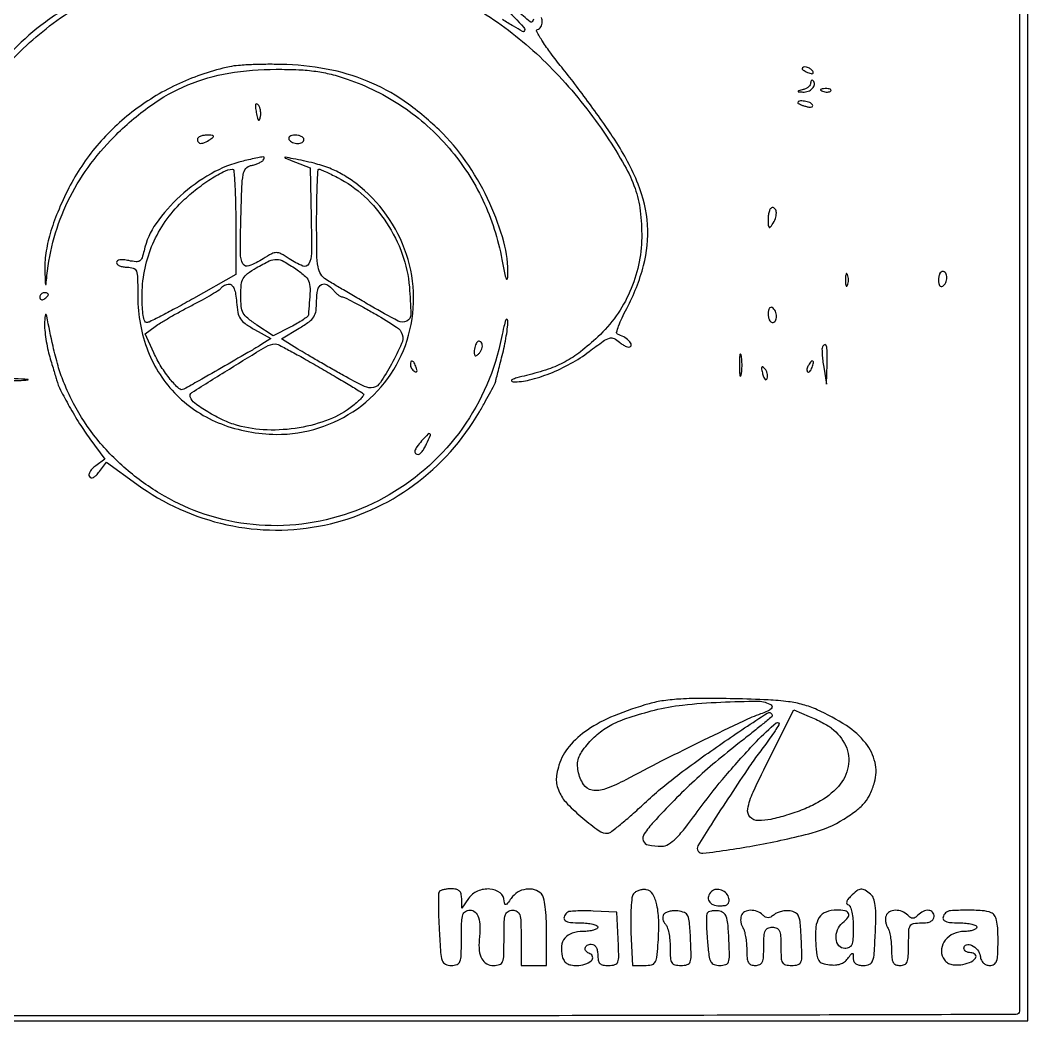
# Model space of a CAD drawing. Extents: x 12 to 724, y 10 to 508.
# Drawn here: x 487.4 to 724, y 24 to 259 of the extents above; entities that cross this region are included whole.
import ezdxf

# ---------------------------------------------------------------- set-up
doc = ezdxf.new("R2010")
doc.units = 0
doc.header["$MEASUREMENT"] = 0
doc.layers.get('0').update_dxf_attribs({"linetype": 'CONTINUOUS'})

msp = doc.modelspace()

# ---------------------------------------------------------------- linework, layer by layer
msp.add_lwpolyline([(12, 266), (12, 24), (368, 24), (724, 24), (724, 266), (724, 508), (368, 508), (12, 508)], close=True)
for points in [[(722.006371, 267, -0.000004), (722.010733, 175.078158, -0.000006), (722.012826, 97.485527), (722.013795, 27.273432, -0.00196), (722.009792, 26.248603, -0.411033), (721.261999, 25.504375, -0.000056), (651.029695, 25.298284, -0.000749), (552.145437, 25.167256, -0.000134), (367.75, 25.248603), (13.5, 25.5), (13.247953, 265.676282, -0.000125), (13.12762, 416.322756, -0.001695), (13.284123, 471.377721, -0.000669), (13.536823, 504.756556, -0.338611), (14.747953, 506.310992, -0.063831), (16.207104, 506.499424, -0.000006), (119.604644, 506.595186, -0.000202), (233.866096, 506.6534, -0.000122), (369.246579, 506.63471), (721.993157, 506.5)], [(536.5, 248.044485, 0.053803), (524.790133, 244.144211, 0.054491), (514.235926, 237.847838, 0.055225), (505.413168, 229.510643, 0.058301), (498.812792, 219.585972, 0.018603), (496.196943, 213.930214, 0.028893), (494.413781, 208.860874, 0.033353), (493.413477, 204.253372, 0.045093), (493.170861, 200, 0.000965), (493.266585, 197.2721, 0.107607), (493.356391, 196.922431, 0.74721), (493.456912, 196.940558, 0.002076), (493.673537, 199, -0.043546), (495.376057, 207.964345, -0.043815), (498.603364, 216.479055, -0.043234), (503.31291, 224.402383, -0.040182), (509.420222, 231.608952, -0.040995), (517.966486, 238.888263, -0.05733), (526.720582, 243.773833, -0.057416), (536.345045, 246.539208, -0.041278), (547.5, 247.462414, -0.010665), (552.789248, 247.349923, -0.023482), (556.815228, 246.988432, -0.027363), (560.385331, 246.297321, -0.021074), (564.190443, 245.169815, -0.066495), (577.230057, 238.660422, -0.066724), (588.086843, 228.962962, -0.066612), (596.02088, 216.732376, -0.065889), (600.496485, 202.801147, 0.004867), (601.102298, 199.633973, 0.038641), (601.508359, 198.200141, 0.699867), (601.749098, 198.20103, 0.081036), (601.897881, 199, 0.071617), (600.937832, 206.92205, 0.041313), (597.672536, 215.974916, 0.03982), (592.729111, 224.847014, 0.047568), (586.690698, 232.268424, 0.041191), (578.539554, 239.280075, 0.052641), (569.962166, 244.223886, 0.052872), (560.572738, 247.252691, 0.042096), (550, 248.551676, 0.009542), (546.069527, 248.626455, 0.009373), (542.115625, 248.55209, 0.009291), (538.653358, 248.357534, 0.034839)], [(671, 247.606989, 0.2252), (671.088769, 247.419896, 0.029412), (671.455882, 247.154486, 0.029555), (671.957462, 246.875192, 0.020646), (672.551938, 246.618443, 0.036408), (673.131719, 246.443138, 0.155351), (673.487528, 246.474315, 0.32948), (673.606889, 246.674071, 0.1144), (673.492921, 247.011454, 0.115814), (672.901891, 247.603931, 0.080554), (672.026239, 247.969265, 0.115534), (671.291154, 247.972535, 0.349578)], [(673, 244.239991, -0.140564), (672.870328, 243.787851, -0.071903), (672.485937, 243.333479, -0.062455), (671.919269, 242.945525, -0.055048), (671.25, 242.689326, 0.002679), (670.148739, 242.395223, 0.309854), (670.057158, 242.287269, 0.420376), (670.133405, 242.195509, 0.003272), (671.190983, 242.116001, 0.110801), (672.425624, 242.305391, 0.113953), (673.446639, 243.003663, 0.153797), (673.875688, 243.917798, 0.233886), (673.600136, 244.733198, 0.118346), (673.372165, 244.872906, 0.255905), (673.17629, 244.835874, 0.166863), (673.042041, 244.617991, 0.055439)], [(675.8125, 242.316886, 0.051402), (676.359369, 242.160852, 0.05415), (676.916927, 242.123424, 0.060344), (677.402231, 242.202593, 0.126455), (677.729167, 242.395833, 0.296942), (677.77538, 242.614691, 0.208169), (677.592839, 242.799335, 0.077125), (677.112848, 242.910055, 0.028489), (676.416667, 242.921053, 0.018894), (675.670344, 242.862007, 0.168741), (675.37858, 242.720685, 0.470617), (675.395823, 242.538436, 0.054073)], [(542.824504, 237.325823, 0.00866), (543.129397, 235.952391, 0.138278), (543.360049, 235.540605, 0.550064), (543.576195, 235.589027, 0.033951), (543.794107, 236.35622, 0.054376), (543.872744, 237.13816, 0.048216), (543.787163, 237.951996, 0.051027), (543.560845, 238.675678, 0.095372), (543.217958, 239.182042, 0.181167), (542.869057, 239.34077, 0.373673), (542.646908, 239.173042, 0.086287), (542.622686, 238.513799, 0.016428)], [(670, 239.616631, 0.269441), (670.102895, 239.439552, 0.023164), (670.587905, 239.192137, 0.025605), (671.234464, 238.938235, 0.016806), (672.00138, 238.70989, 0.033809), (672.733252, 238.570513, 0.095442), (673.250238, 238.606613, 0.238295), (673.46851, 238.80112, 0.236417), (673.442363, 239.093259, 0.164455), (672.773988, 239.646277, 0.05364), (671.519337, 239.977438, 0.060354), (670.361711, 240.01255, 0.388023)], [(529, 231, 0.163584), (529.224247, 230.332924, 0.234725), (529.772965, 230.060308, 0.112355), (530.698623, 230.270972, 0.031558), (532, 231, 0.023197), (532.728886, 231.520491, 0.409657), (532.762149, 231.781653, 0.220444), (532.444209, 231.949578, 0.011293), (531.25, 231.984687, 0.042523), (530.388595, 231.917196, 0.062416), (529.660938, 231.701752, 0.082215), (529.167975, 231.381177, 0.210568)], [(550.5, 231, 0.08825), (550.842344, 230.617164, 0.053305), (551.359775, 230.29375, 0.051278), (551.961978, 230.074167, 0.061875), (552.559017, 230, 0.067639), (553.109818, 230.074854, 0.08433), (553.576711, 230.29375, 0.09965), (553.888931, 230.61866, 0.142666), (554, 231, 0.195654), (553.844577, 231.381985, 0.086673), (553.395164, 231.70625, 0.066561), (552.729059, 231.926392, 0.0466), (551.940983, 232, 0.047867), (551.195401, 231.928459, 0.104212), (550.66835, 231.70625, 0.181468), (550.441401, 231.378123, 0.202618)], [(539.717502, 225.908424, 0.072664), (532.206653, 222.94038, 0.053702), (524.969942, 217.678299, 0.055347), (519.289431, 211.256309, 0.099684), (516.466583, 204.847854, -0.028429), (515.998737, 203.177216, -0.16696), (515.447846, 202.468508, -0.170528), (514.584548, 202.255996, -0.02995), (512.907553, 202.520305, 0.026962), (511.688519, 202.7199, 0.064805), (510.775484, 202.70068, 0.112731), (510.210513, 202.478299, 0.247711), (510, 202.079455, 0.21431), (510.185496, 201.666558, 0.079851), (510.734375, 201.31709, 0.06074), (511.542824, 201.079118, 0.041259), (512.5, 201, -0.082889), (513.944198, 200.758929, -0.227838), (514.660455, 200.052024, -0.080532), (514.949684, 198.491177, -0.005627), (515, 194.020236, 0.092719), (517.377828, 181.307641, 0.105081), (524.158008, 170.941047, 0.104227), (534.61935, 164.169236, 0.089873), (547.503572, 161.724479, 0.158705), (566.573268, 167.76016, 0.162091), (578.236534, 183.820893, 0.158085), (578.097968, 203.992394, 0.150817), (566.179088, 220.693916, 0.031758), (563.151748, 222.712578, 0.037691), (560.056968, 224.204712, 0.031968), (556.378586, 225.383004, 0.01503), (551.5, 226.453624, 0.00171), (549.568441, 226.810202, 0.654563), (549.508845, 226.721343, 0.159155), (549.708508, 226.557639, 0.000909), (552, 225.670759), (555.5, 224.323462), (555.712199, 212.661731, -0.005675), (555.770338, 204.168063, -0.121839), (555.161788, 201.754475, -0.387736), (553.746452, 201.251352, -0.046175), (550.544689, 202.96126, 0.018158), (548.615201, 204.134939, 0.128514), (547.562776, 204.408774, 0.122755), (546.488919, 204.139868, 0.015981), (544.426655, 202.95467, -0.042739), (541.102827, 201.274011, -0.383356), (539.692055, 201.788071, -0.123543), (539.104662, 204.153791, -0.005382), (539.218265, 212.737922, -0.003527), (539.438851, 219.839716, -0.037098), (539.764245, 222.725944, -0.114862), (540.393198, 224.15289, -0.189534), (541.5, 224.834986, 0.030828), (542.335397, 225.038814, 0.025833), (543.191563, 225.353868, 0.026621), (543.945426, 225.725013, 0.062402), (544.45, 226.097065, 0.173698), (544.705892, 226.604805, 0.462713), (544.466414, 226.865039, 0.044524), (543.171534, 226.697292, 0.00336)], [(538, 211.641109), (538, 199.282218), (528.075794, 193.641109, -0.004339), (524.194983, 191.479527, -0.006415), (520.750809, 189.657076, -0.003192), (517.809093, 188.172119, -0.115786), (517.075794, 188, -0.323725), (516.627935, 188.323912, -0.035009), (516.295107, 189.635601, -0.030136), (516.070727, 191.524214, -0.0145), (516, 193.962487, -0.046685), (516.569928, 200.0532, -0.049468), (518.25936, 205.809877, -0.049745), (521.03564, 211.094501, -0.04823), (524.826168, 215.786574, -0.027446), (528.068649, 218.747362, -0.025574), (531.690734, 221.410544, -0.024787), (535.065965, 223.403139, -0.113834), (537.25, 223.97723, -0.401185), (537.552473, 223.705065, -0.003579), (537.779688, 220.362887, -0.009492), (537.946094, 216.378421, -0.005689)], [(561.87718, 222.062658, -0.070355), (568.176144, 217.63933, -0.059379), (573.424303, 211.401886, -0.058871), (577.09832, 204.046602, -0.066485), (578.76539, 196.333971, -0.013993), (579.101191, 189.896353, -0.290577), (578.14882, 188.312762, -0.241413), (576.153876, 188.332699, -0.010273), (569.789999, 191.84492, -0.000947), (566.451114, 193.786634, -0.001091), (563.27425, 195.651498, -0.000977), (560.588558, 197.24301, -0.006366), (559.25, 198.06302, -0.110782), (557.982968, 199.324075, -0.101359), (557.324801, 201.046111, -0.037323), (557.0527, 204.115027, -0.003455), (557, 211.740547, -0.004127), (557.038801, 216.441359, -0.006875), (557.158577, 220.398786, -0.001891), (557.320857, 223.79203, -0.399189), (557.539838, 224, -0.100699), (557.896644, 223.927404, -0.004659), (559.036615, 223.430906, -0.00757), (560.383084, 222.804863, -0.005347)], [(663.015313, 212.25, 0.011096), (663.054211, 210.849063, 0.155556), (663.228862, 210.383071, 0.461139), (663.512621, 210.371881, 0.043106), (664, 211, 0.05437), (664.711128, 212.417104, 0.089354), (664.948307, 213.7337, 0.147327), (664.676305, 214.636788, 0.251537), (664, 215, 0.242407), (663.617555, 214.80301, 0.069028), (663.298248, 214.192187, 0.052836), (663.082357, 213.303322, 0.03458)], [(552.117806, 200.565917, -0.031527), (554.37549, 198.814154, -0.146508), (555.237804, 197.429335, -0.081038), (555.449206, 195.409202, -0.005815), (555.059024, 189.770324, -0.212412), (554.850614, 189.388214, -0.014178), (553.814124, 188.641156, -0.018465), (552.477582, 187.804621, -0.012644), (550.903951, 186.951), (546.807903, 184.861352), (542.987285, 187.389717, -0.023553), (540.818304, 188.976815, -0.097193), (539.778059, 190.216314, -0.100412), (539.300814, 191.736009, -0.02604), (539.166667, 194.310109, -0.023981), (539.29056, 196.891737, -0.104507), (539.746391, 198.343857, -0.107524), (540.743982, 199.466133, -0.026127), (542.833333, 200.828098, -0.019139), (545.879921, 202.442039, -0.11985), (547.590941, 202.807321, -0.122432), (549.261382, 202.341626, -0.020331)], [(681.157895, 198, 0.017491), (681.189089, 197.10856, 0.078554), (681.306058, 196.601562, 0.447206), (681.474999, 196.540618, 0.174857), (681.662281, 196.75, 0.057986), (681.818615, 197.320008, 0.037979), (681.87034, 198, 0.037979), (681.818615, 198.679992, 0.057986), (681.662281, 199.25, 0.174857), (681.474999, 199.459382, 0.447206), (681.306058, 199.398438, 0.078554), (681.189089, 198.89144, 0.017491)], [(703, 197.940983, 0.047867), (703.071541, 197.195401, 0.104212), (703.29375, 196.66835, 0.181468), (703.621877, 196.441401, 0.202618), (704, 196.5, 0.08825), (704.382836, 196.842344, 0.053305), (704.70625, 197.359775, 0.051278), (704.925833, 197.961978, 0.061875), (705, 198.559017, 0.067639), (704.925146, 199.109818, 0.08433), (704.70625, 199.576711, 0.09965), (704.38134, 199.888931, 0.142666), (704, 200, 0.195654), (703.618015, 199.844577, 0.086673), (703.29375, 199.395164, 0.066561), (703.073608, 198.729059, 0.0466)], [(538.192502, 192.775338, 0.028893), (538.509147, 190.361379, 0.098168), (539.10081, 188.896678, 0.094752), (540.218732, 187.740444, 0.02585), (542.377662, 186.382039), (546.255324, 184.213401), (543.877662, 182.728408, -0.00843), (541.62577, 181.374195, -0.000631), (535.432281, 177.800828, -0.000867), (529.302027, 174.288381, -0.004225), (525.809613, 172.334311, -0.324653), (524.653174, 172.480992, -0.032157), (522.625441, 174.646715, -0.034172), (520.509518, 177.611236, -0.031765), (518.759369, 180.907762), (516.76684, 185.315524), (519.053068, 187.040029, -0.024741), (520.336407, 187.911947, -0.006043), (522.53619, 189.2163, -0.006178), (525.097188, 190.651418, -0.006126), (527.700059, 192.026965, 0.006751), (530.175225, 193.338986, 0.009451), (532.347627, 194.582302, 0.006272), (534.124053, 195.674535, 0.113841), (534.589428, 196.144698, -0.096909), (534.892685, 196.472325, -0.052593), (535.369155, 196.748755, -0.049618), (535.933107, 196.936558, -0.055634), (536.501519, 197, -0.212793), (537.119079, 196.72471, -0.088076), (537.612745, 195.931025, -0.055036), (537.975817, 194.623091, -0.022043)], [(561, 195.5, 0.028538), (561.534606, 194.925892, 0.032177), (562.111181, 194.440625, 0.034006), (562.648018, 194.09857, 0.125481), (563.034601, 194, -0.116694), (563.570195, 193.873273, -0.003396), (565.660507, 192.80761, -0.006663), (568.109823, 191.496195, -0.004522), (570.864898, 189.940801, -0.014595), (575.763581, 186.922671, -0.172899), (577.088402, 185.169111, -0.186086), (576.952978, 183.034616, -0.0174), (574.54245, 178.243213, -0.017625), (571.9568, 173.891927, -0.193426), (570.332108, 172.738767, -0.17371), (568.271613, 172.963973, -0.013674), (563.304527, 175.55114, -0.002596), (560.415009, 177.177815, -0.002161), (557.359263, 178.936562, -0.00218), (554.575209, 180.571274, -0.005915), (552.620623, 181.761915), (548.741247, 184.188433), (552.870623, 186.650896, 0.020534), (555.21761, 188.184466, 0.094875), (556.332088, 189.352883, 0.110704), (556.848612, 190.758806, 0.032905), (557, 193.05668, -0.049438), (557.257148, 195.651025, -0.209189), (558.131462, 196.901919, -0.285371), (559.415386, 196.892136, -0.078785)], [(492, 193.940983, 0.108972), (492.078288, 193.586039, 0.182303), (492.29375, 193.3746, 0.161196), (492.6179, 193.343488, 0.082592), (493, 193.5, 0.029505), (493.382774, 193.768994, 0.035638), (493.70625, 194.066025, 0.038439), (493.934461, 194.34829, 0.151918), (494, 194.559017, 0.210953), (493.92554, 194.727648, 0.081139), (493.70625, 194.870461, 0.061769), (493.382849, 194.967655, 0.042167), (493, 195, 0.105053), (492.618444, 194.918938, 0.099167), (492.29375, 194.688914, 0.09642), (492.076123, 194.345238, 0.093332)], [(493.116001, 187.908931, 0.030663), (493.165049, 186.219032, 0.014976), (493.42385, 184.077615, 0.014795), (493.827069, 181.859357, 0.020737), (494.326893, 179.908931, -0.000393), (494.855496, 178.1475, -0.000482), (495.346356, 176.501373, -0.0004), (495.756565, 175.116801, -0.003481), (495.93411, 174.5, 0.049209), (496.863681, 172.115016, 0.011331), (498.907875, 168.306855, 0.012156), (501.345684, 164.236449, 0.016405), (503.757375, 160.68647), (507.263608, 155.87294), (505.115074, 154.368048, 0.04563), (504.341385, 153.713451, 0.063279), (503.791494, 152.991607, 0.080564), (503.534209, 152.315935, 0.191445), (503.62636, 151.795546, 0.219519), (504.024749, 151.531655, 0.155245), (504.562819, 151.615826, 0.083259), (505.229511, 152.101249, 0.032279), (505.977069, 152.9696), (507.66796, 155.211264), (514.774635, 150.026062, 0.103861), (535.882159, 140.515004, 0.106585), (558.826916, 140.423088, 0.106563), (579.774485, 149.794948, 0.103779), (595.235599, 167.037954, 0.003473), (596.674126, 169.566776, 0.005072), (597.902954, 171.815529, 0.002589), (598.913536, 173.734176, 0.086304), (599.070222, 174.227677, -0.026186), (599.163659, 174.719849, -0.001351), (599.552439, 176.290343, -0.002144), (600.027908, 178.155044, -0.001554), (600.572755, 180.227677, 0.013574), (601.104047, 182.466246, 0.01187), (601.539866, 184.832505, 0.012018), (601.831471, 186.98966, 0.034436), (601.894165, 188.5, 0.336787), (601.695847, 188.746718, 0.383133), (601.435695, 188.608708, 0.031218), (600.977595, 187.067224, 0.00782), (600.428225, 184.5, -0.106496), (591.215475, 163.149779, -0.106959), (574.040256, 147.52616, -0.108137), (552.108159, 140.510791, -0.111038), (529.475852, 143.401161, -0.048473), (520.189118, 147.830735, -0.045732), (511.731825, 154.040341, -0.046241), (504.631647, 161.606347, -0.05228), (499.370307, 170.058933, -0.017192), (497.576707, 174.097845, -0.024063), (496.277059, 177.826097, -0.01794), (495.10143, 182.402917, -0.00528), (493.625844, 189.5, 0.100377), (493.467758, 189.879699, 0.625866), (493.313618, 189.857623, 0.059174), (493.183956, 189.190233, 0.010348)], [(663, 190.059017, 0.0466), (663.073608, 189.270941, 0.066561), (663.29375, 188.604836, 0.086673), (663.618015, 188.155423, 0.195654), (664, 188, 0.142666), (664.38134, 188.111069, 0.09965), (664.70625, 188.423289, 0.08433), (664.925146, 188.890182, 0.067639), (665, 189.440983, 0.061875), (664.925833, 190.038022, 0.051278), (664.70625, 190.640225, 0.053305), (664.382836, 191.157656, 0.08825), (664, 191.5, 0.202618), (663.621877, 191.558599, 0.181468), (663.29375, 191.33165, 0.104212), (663.071541, 190.804599, 0.047867)], [(557.849119, 177.358985, -0.001127), (561.584032, 175.164587, -0.001724), (564.811929, 173.243235, -0.000584), (567.593475, 171.570127, -0.047184), (568, 171.269349, -0.378792), (568.035206, 170.965426, -0.027581), (567.471875, 170.245554, -0.027664), (566.614411, 169.369137, -0.016232), (565.5, 168.414067, -0.076544), (559.973385, 165.225446, -0.050832), (552.904176, 163.277069, -0.049582), (545.358802, 162.761091, -0.06131), (538.401039, 163.835957, -0.039669), (535.047612, 165.079224, -0.027041), (531.454822, 166.988198, -0.023474), (528.386804, 169.039782, -0.155804), (527.322405, 170.514062, -0.343023), (527.689941, 171.537772, -0.002142), (536.50783, 177.077577, -0.003886), (545.058564, 182.306843, -0.129054), (547.349119, 182.976455, -0.128056), (547.940319, 182.839897, -0.002381), (550.783755, 181.336036, -0.005678), (554.089105, 179.519106, -0.003747)], [(594.729167, 183.395833, 0.080892), (594.449316, 183.007105, 0.037708), (594.214193, 182.430443, 0.036082), (594.053775, 181.773895, 0.041901), (594, 181.133333, 0.036751), (594.050901, 180.441764, 0.271978), (594.25, 180.194569, 0.258294), (594.572437, 180.24129, 0.034004), (595.1125, 180.7125, 0.062578), (595.509426, 181.223506, 0.055968), (595.785599, 181.836016, 0.059262), (595.906408, 182.452911, 0.099514), (595.841667, 182.975, 0.080367), (595.640381, 183.359622, 0.142612), (595.356745, 183.572995, 0.167901), (595.036958, 183.582253, 0.120996)], [(675.764185, 182.25, 0.114872), (675.657893, 181.756378, 0.011558), (675.706076, 180.545312, 0.014018), (675.839055, 179.086671, 0.010714), (676.063263, 177.5), (676.716189, 173.5), (676.858095, 178.25, 0.010417), (676.884009, 181.119079, 0.063874), (676.678854, 182.581485, 0.46911), (676.274427, 182.765293, 0.171472)], [(656.272364, 178, 0.008087), (656.298431, 176.38851, 0.039503), (656.399666, 175.482812, 0.611425), (656.546986, 175.439977, 0.142433), (656.705733, 175.75, 0.029693), (656.840649, 176.774707, 0.017887), (656.884498, 178, 0.017887), (656.840649, 179.225293, 0.029693), (656.705733, 180.25, 0.142433), (656.546986, 180.560023, 0.611425), (656.399666, 180.517188, 0.039503), (656.298431, 179.61149, 0.008087)], [(579, 178.059017, 0.088797), (579.072509, 177.65395, 0.053277), (579.290385, 177.21498, 0.051183), (579.610411, 176.810572, 0.061454), (579.988546, 176.507079, 0.1144), (580.325929, 176.393111, 0.32948), (580.525685, 176.512472, 0.155351), (580.556862, 176.868281, 0.036408), (580.381557, 177.448062, 0.029964), (579.894727, 178.51997, 0.168622), (579.441482, 178.942608, 0.444011), (579.117673, 178.798253, 0.079093)], [(661.731213, 175.919841, 0.02593), (662.004403, 175.059974, 0.106885), (662.298474, 174.603634, 0.353106), (662.564152, 174.575227, 0.170804), (662.787763, 174.86329, 0.085105), (662.8766, 175.443426, 0.059552), (662.7862, 176.100047, 0.058506), (662.539971, 176.729912, 0.0741), (662.16845, 177.23155, 0.069225), (661.72933, 177.563414, 0.470166), (661.508441, 177.477725, 0.131195), (661.479614, 177.004581, 0.013933)], [(672.458881, 177.933469, 0.049364), (672.242038, 177.490157, 0.059701), (672.133355, 177.040231, 0.070517), (672.142323, 176.651151, 0.156651), (672.276326, 176.390341, 0.281567), (672.50546, 176.335123, 0.118528), (672.786868, 176.507038, 0.069269), (673.083816, 176.899181, 0.035865), (673.345077, 177.456872, 0.029555), (673.696703, 178.564815, 0.344086), (673.525317, 178.954259, 0.36195), (673.120758, 178.871774, 0.030391)], [(581.654988, 160.171259, 0.025058), (580.545211, 158.814116, 0.096208), (580.079328, 157.833509, 0.261018), (580.231962, 157.25729, 0.203025), (580.839485, 157, 0.190598), (581.235938, 157.156824, 0.037004), (581.766975, 157.734375, 0.034577), (582.320433, 158.542731, 0.025934), (582.818046, 159.5, 0.00682), (583.702898, 161.514417, 0.378572), (583.581736, 161.875731, 0.346139), (583.184837, 161.818579, 0.006439)], [(635.108932, 98.478705, 0.028326), (626.823946, 95.643512, 0.05273), (620.573779, 92.295963, 0.067479), (616.278042, 88.437435, 0.103647), (613.899671, 84.059469, 0.024565), (613.39764, 82.025403, 0.057017), (613.273894, 80.461165, 0.064322), (613.510239, 79.027921, 0.039384), (614.13161, 77.42885, 0.083031), (615.920843, 74.8961, 0.023107), (619.508588, 71.594596, 0.019169), (623.306773, 68.650859, 0.165923), (625.327739, 68.043043, 0.157115), (626.060091, 68.309031, 0.005988), (628.358773, 70.137814, 0.010239), (631.041203, 72.417872, 0.006981), (634, 75.113735, -0.025795), (641.725666, 81.638386, -0.012478), (652.224475, 89.209675, -0.005382), (662.803165, 96.278403, -0.595731), (664, 95.63039, -0.224149), (663.906634, 95.432587, -0.000711), (661.723438, 93.640397, -0.003737), (659.221192, 91.623288, -0.002307), (656.25, 89.28683, 0.009434), (650.689281, 84.784311, 0.011636), (645.686378, 80.371887, 0.011735), (640.929604, 75.763947, 0.0099), (636.110612, 70.673594, 0.033609), (633.93938, 67.938802, 0.235941), (633.708212, 66.303472, 0.274312), (634.866284, 65.303302, 0.042726), (638.004426, 65.015313, 0.140007), (639.595822, 65.459331, 0.059024), (641.354215, 66.847304, 0.031989), (643.658479, 69.470719, 0.006932), (647.276498, 74.300764, -0.020007), (653.045507, 81.596794, -0.012724), (660.303694, 89.63414, -0.027424), (664.936355, 94.002245, -0.850548), (665.522523, 93.5, -0.010634), (664.629025, 92.101529, -0.005179), (663.432452, 90.353125, -0.005135), (662.149383, 88.558893, -0.007395), (660.974475, 87, 0.016997), (658.651756, 83.79182, 0.002416), (654.140173, 77.021904, 0.002923), (649.606346, 70.058608, 0.00823), (646.545089, 65.119419, 0.623525), (647.699691, 63.344341, 0.01496), (660.241436, 65.251244, 0.018579), (673.385314, 68.162316, 0.077149), (680.816856, 71.384386, 0.021741), (683.822992, 73.470131, 0.056702), (685.721426, 75.286573, 0.065727), (687.001412, 77.315005, 0.038107), (688.006079, 80.021196, 0.129301), (688.109762, 84.706962, 0.109151), (685.935394, 89.179745, 0.080865), (681.380102, 93.334837, 0.040278), (674.498892, 97.0726, 0.036501), (671.225898, 98.245545, 0.035095), (667.773956, 98.94881, 0.021703), (663.037719, 99.363904, 0.004962), (655, 99.638062, 0.005854), (647.775215, 99.728117, 0.014745), (642.515527, 99.576956, 0.020003), (638.456418, 99.176987, 0.033728)], [(663.739889, 98.181919, -0.267983), (663.967309, 97.746473, -0.209522), (663.728363, 97.258599, -0.071992), (662.832912, 96.698988, -0.018401), (661.239889, 96.066356, 0.025603), (657.19476, 94.392112, 0.002606), (647.836123, 89.884854, 0.003579), (637.914488, 84.954341, 0.005883), (629.601061, 80.624955, -0.032371), (624.819119, 78.448203, -0.135552), (621.701921, 78.157497, -0.210616), (619.663295, 79.527308, -0.091908), (618.426461, 82.617694, -0.051224), (618.269014, 84.269389, -0.079688), (618.50539, 85.677124, -0.066992), (619.21144, 87.10512, -0.02664), (620.530519, 88.853901, -0.046001), (623.263486, 91.554026, -0.053127), (626.322554, 93.563756, -0.040663), (630.363715, 95.243006, -0.01491), (636.3076, 96.969774, -0.036642), (642.928813, 98.172314, -0.015564), (651.92654, 98.850985, -0.010363), (660.714699, 99.056945, -0.143099)], [(677.923303, 92.728616, -0.119656), (681.223908, 88.568223, -0.155488), (681.822142, 83.767803, -0.137582), (679.506068, 79.069148, -0.086344), (674.661704, 75.253849, -0.027955), (671.237389, 73.646095, -0.021832), (667.362455, 72.277976, -0.022285), (663.64073, 71.322961, -0.050318), (660.75, 71.015181, -0.206746), (658.802618, 71.843636, -0.240173), (658.233621, 73.754513, -0.063358), (659.49098, 77.699354, -0.00744), (663.512471, 86.024866), (669.024941, 97.016419), (672.685774, 95.486825, -0.011623), (674.202973, 94.81106, -0.010613), (675.734391, 94.045644, -0.010685), (677.073102, 93.303684, -0.033636)], [(585.733195, 54.25, 0.116648), (585.593452, 53.683481, 0.003701), (585.588216, 51.296875, 0.006994), (585.642572, 48.465543, 0.004774), (585.780063, 45.25, 0.004869), (586.103697, 40.038375, 0.06465), (586.48688, 38.156568, 0.201111), (587.239299, 37.31058, 0.112203), (588.605885, 37, 0.087178), (589.964327, 37.238666, 0.221011), (590.657919, 37.928748, 0.081869), (590.946826, 39.434769, 0.00654), (591, 43.5, -0.007414), (591.056399, 47.303549, -0.067313), (591.326923, 48.9375, -0.186514), (591.93396, 49.707995, -0.134481), (593, 50, -0.189615), (594.197417, 49.528969, -0.130884), (594.98119, 48.281458, -0.073841), (595.312219, 46.138237, -0.025501), (595.170395, 43, 0.051077), (595.18525, 40.488273, 0.100604), (595.788897, 38.594121, 0.13439), (596.933846, 37.427977, 0.132617), (598.519052, 37, 0.079498), (599.944947, 37.228152, 0.225945), (600.654579, 37.904992, 0.084962), (600.947375, 39.386634, 0.006397), (601, 43.5, -0.007414), (601.056399, 47.303549, -0.067313), (601.326923, 48.9375, -0.186514), (601.93396, 49.707995, -0.134481), (603, 50, -0.134481), (604.06604, 49.707995, -0.186514), (604.673077, 48.9375, -0.067313), (604.943601, 47.303549, -0.007414), (605, 43.5), (605, 37), (608, 37), (611, 37), (611, 44.8, 0.01216), (610.920174, 48.081878, 0.020982), (610.673077, 50.801923, 0.021602), (610.303503, 52.883083, 0.142567), (609.8, 53.8, 0.125915), (608.162576, 54.770173, 0.108088), (606.159823, 54.908654, 0.102472), (604.195183, 54.190313, 0.102087), (602.674424, 52.75, -0.011662), (601.847604, 51.621724, -0.140148), (601.418381, 51.304427, -0.443066), (601.156059, 51.439681, -0.057234), (601.052452, 52.143011, 0.227167), (600.062015, 54.051675, 0.144252), (597.672437, 54.947985, 0.11869), (594.800792, 54.472912, 0.1413), (592.674424, 52.75), (591.104904, 50.5), (591.052452, 52.75, 0.058885), (590.898519, 53.834928, 0.145539), (590.484277, 54.514188, 0.135828), (589.744336, 54.884594, 0.048567), (588.559017, 55, 0.028566), (587.596291, 54.944954, 0.036315), (586.722026, 54.779688, 0.039437), (586.039938, 54.539741, 0.171557)], [(631.387493, 53.798257, 0.127875), (631.037665, 52.899112, 0.01307), (630.829376, 50.604801, 0.015643), (630.73689, 47.812888, 0.01187), (630.804003, 44.75), (631.158008, 37), (633.982491, 37, 0.048266), (635.627505, 37.159167, 0.199913), (636.441224, 37.701102, 0.117154), (636.870698, 38.858257, 0.012331), (637.153487, 41.75, 0.020269), (637.329976, 47.214074, 0.049744), (636.898634, 51.205488, 0.078005), (635.925466, 53.769528, 0.231623), (634.412495, 54.798257, 0.060928), (633.544439, 54.815804, 0.054497), (632.662804, 54.627538, 0.057751), (631.899773, 54.273298, 0.099163)], [(649.701236, 54.367903, 0.123964), (649.010529, 53.212299, 0.202551), (649.131289, 52.094721, 0.174609), (650.05873, 51.285008, 0.093269), (651.573324, 51, 0.035477), (652.793703, 51.086701, 0.130352), (653.50034, 51.386371, 0.187873), (653.82107, 51.922587, 0.089711), (653.811841, 52.738516, 0.139342), (653.227869, 53.896289, 0.112813), (652.076618, 54.687395, 0.120433), (650.757806, 54.87012, 0.172523)], [(682.4375, 53.294643, 0.03091), (681.765146, 52.533591, 0.098844), (681.463004, 51.930967, 0.199227), (681.517815, 51.496881, 0.184589), (681.866071, 51.21131, -0.229291), (682.315102, 50.773681, -0.034136), (682.673123, 49.524969, -0.032028), (682.91933, 47.861536, -0.02073), (683, 45.916667, -0.011906), (682.934408, 43.162399, -0.084882), (682.648305, 41.864583, -0.189635), (682.044452, 41.230721, -0.109135), (681, 41, -0.226142), (679.63401, 41.651115, -0.150636), (678.975929, 43.288432, -0.117814), (679.290104, 45.347594, -0.123654), (680.5, 47, 0.05269), (681.752552, 48.284545, 0.281601), (681.863381, 49.215278, 0.246367), (681.066295, 49.830354, 0.043554), (679.122445, 50, 0.087688), (676.615731, 49.556976, 0.163886), (675.024371, 48.283888, 0.121213), (674.237721, 45.986697, 0.038113), (674.192036, 42.327694, 0.01324), (674.45629, 39.405422, 0.112043), (674.893473, 38.168797, 0.17928), (675.739837, 37.521324, 0.046266), (677.450686, 37.164212, 0.043651), (678.82134, 37.128477, 0.066533), (679.987678, 37.35769, 0.075336), (680.945808, 37.853231, 0.07809), (681.700686, 38.605342, -0.006635), (682.512423, 39.685091, -0.214961), (682.79524, 39.835727, -0.416138), (682.970608, 39.681063, -0.014842), (683, 38.69113, 0.108432), (683.160559, 37.959464, 0.133032), (683.607896, 37.424632, 0.104002), (684.361699, 37.103726, 0.048843), (685.420996, 37, 0.102956), (686.804592, 37.287952, 0.206986), (687.55228, 38.086992, 0.069382), (687.921326, 39.857825, 0.005273), (688.19741, 44.75, 0.009197), (688.303999, 48.634042, 0.033009), (688.162864, 51.109531, 0.054142), (687.778906, 52.741105, 0.132257), (687.085285, 53.75, 0.042602), (685.774646, 54.686397, 0.159551), (684.799737, 54.903151, 0.141719), (683.815737, 54.511013, 0.031163)], [(615.710296, 49.376962, 0.119672), (615.087392, 48.354538, 0.324212), (615.338291, 47.592482, 0.131993), (616.575439, 47.122251, 0.025195), (619, 47, -0.023598), (620.532944, 46.92761, -0.037669), (621.825, 46.70625, -0.04382), (622.748945, 46.387127, -0.295869), (623, 46, -0.276246), (622.769364, 45.614409, -0.052979), (621.98221, 45.29375, -0.042973), (620.862795, 45.072555, -0.027305), (619.535184, 45, 0.080387), (617.024954, 44.593793, 0.139648), (615.293612, 43.413479, 0.146741), (614.496402, 41.546311, 0.092237), (614.667972, 39.161673, 0.07292), (615.093987, 38.157865, 0.114535), (615.74678, 37.49138, 0.098482), (616.703439, 37.118819, 0.043787), (618.057614, 37, 0.07344), (619.999349, 37.286749, 0.108845), (621.495157, 38.123582, 0.263397), (621.810702, 39.048451, 0.27212), (621.177051, 39.774316, -0.118795), (620.290172, 40.328163, -0.23419), (620.038227, 41.098757, -0.239663), (620.499243, 41.752022, -0.12205), (621.5, 42, -0.140575), (622.11998, 41.822179, -0.118484), (622.6, 41.333333, -0.088208), (622.90137, 40.543379, -0.04716), (623, 39.5, 0.045678), (623.116713, 38.225103, 0.154273), (623.504772, 37.495318, 0.151559), (624.246685, 37.113664, 0.043599), (625.547717, 37, 0.067762), (627.03492, 37.202482, 0.243288), (627.715704, 37.83408, 0.092414), (627.940321, 39.214952, 0.006136), (627.797717, 43.25), (627.5, 49.5), (621.960296, 49.793629, 0.012512), (619.786564, 49.85436, 0.017371), (617.83923, 49.792355, 0.01393), (616.254094, 49.642229, 0.167313)], [(638.481569, 48.970177, 0.105484), (638.295251, 48.44908, 0.077898), (638.30894, 47.83501, 0.073928), (638.515024, 47.224114, 0.078273), (638.887132, 46.712868, -0.118513), (639.317678, 46.009798, -0.027701), (639.673095, 44.66378, -0.02704), (639.918185, 43.02777, -0.023663), (640, 41.3, 0.013844), (640.07064, 38.749178, 0.120455), (640.398123, 37.671946, 0.207727), (641.110954, 37.156254, 0.054217), (642.547717, 37, 0.067762), (644.03492, 37.202482, 0.243288), (644.715704, 37.83408, 0.092414), (644.940321, 39.214952, 0.006136), (644.797717, 43.25, 0.008032), (644.550742, 47.124255, 0.086073), (644.160354, 48.643959, 0.19055), (643.372857, 49.409162, 0.069925), (641.844436, 49.80731, 0.042211), (640.776096, 49.840265, 0.047646), (639.761174, 49.688167, 0.053609), (638.941018, 49.387774, 0.140671)], [(648.719647, 49.307186, 0.124724), (648.55641, 48.735763, 0.008646), (648.534811, 47.048048, 0.011868), (648.592323, 45.01134, 0.008631), (648.749117, 42.75, 0.009368), (649.111693, 39.316893, 0.086784), (649.547169, 37.894475, 0.194362), (650.31191, 37.228285, 0.083367), (651.671548, 37, 0.077491), (653.059613, 37.216426, 0.237717), (653.719235, 37.863919, 0.087788), (653.936743, 39.276506, 0.006312), (653.797717, 43.25, 0.009173), (653.560743, 46.838312, 0.06854), (653.187233, 48.499574, 0.157067), (652.503268, 49.36358, 0.112482), (651.34436, 49.807186, 0.037054), (650.484805, 49.865273, 0.045442), (649.684149, 49.787025, 0.051865), (649.049295, 49.596277, 0.163653)], [(656.699509, 48.659316, 0.078095), (656.567767, 48.042838, 0.047824), (656.59824, 47.298472, 0.046657), (656.773839, 46.547614, 0.06042), (657.077207, 45.909316, -0.075982), (657.422674, 45.12029, -0.021732), (657.711799, 43.812424, -0.02134), (657.913189, 42.289029, -0.021173), (657.984687, 40.75, 0.019809), (658.071426, 38.766232, 0.102815), (658.381411, 37.720664, 0.179936), (658.987812, 37.187087, 0.091641), (660, 37, 0.102588), (661.035525, 37.214724, 0.188085), (661.638889, 37.8125, 0.090841), (661.930739, 39.020585, 0.013964), (662, 41.5, -0.013964), (662.069261, 43.979415, -0.090841), (662.361111, 45.1875, -0.188085), (662.964475, 45.785276, -0.102588), (664, 46, -0.102588), (665.035525, 45.785276, -0.188085), (665.638889, 45.1875, -0.090841), (665.930739, 43.979415, -0.013964), (666, 41.5, 0.012622), (666.068053, 38.804679, 0.116695), (666.39154, 37.691572, 0.21119), (667.104143, 37.161706, 0.055834), (668.547717, 37, 0.067762), (670.03492, 37.202482, 0.243288), (670.715704, 37.83408, 0.092414), (670.940321, 39.214952, 0.006136), (670.797717, 43.25, 0.008823), (670.55732, 46.929319, 0.073619), (670.17807, 48.550045, 0.167827), (669.459861, 49.386658, 0.097312), (668.194958, 49.826764, 0.053253), (667.203214, 49.86091, 0.040753), (666.130116, 49.694941, 0.041801), (665.139708, 49.368421, 0.072806), (664.402576, 48.919146, -0.043867), (663.622246, 48.379492, -0.122699), (662.986444, 48.201341, -0.140056), (662.393773, 48.352224, -0.064542), (661.757618, 48.842382, 0.105155), (660.444291, 49.695079, 0.100965), (658.877859, 49.956025, 0.116375), (657.504165, 49.57897, 0.178045)], [(690.699509, 48.659316, 0.078095), (690.567767, 48.042838, 0.047824), (690.59824, 47.298472, 0.046657), (690.773839, 46.547614, 0.06042), (691.077207, 45.909316, -0.075982), (691.422674, 45.12029, -0.021732), (691.711799, 43.812424, -0.02134), (691.913189, 42.289029, -0.021173), (691.984687, 40.75, 0.019809), (692.071426, 38.766232, 0.102815), (692.381411, 37.720664, 0.179936), (692.987812, 37.187087, 0.091641), (694, 37, 0.110458), (695.046013, 37.233935, 0.189791), (695.65, 37.875, 0.083766), (695.935058, 39.190675, 0.011557), (696, 42, -0.009722), (696.062224, 45.199987, -0.126045), (696.4, 46.333333, -0.222479), (697.180755, 46.85898, -0.0387), (699, 47, 0.033607), (700.322075, 47.088963, 0.082504), (701.25, 47.375, 0.12651), (701.797909, 47.851045, 0.152103), (702, 48.5, 0.179393), (701.632908, 49.490223, 0.198027), (700.725702, 49.950802, 0.136045), (699.457275, 49.704692, 0.081007), (698.2, 48.8, -0.049631), (697.547259, 48.265408, -0.147822), (697, 48.1, -0.147822), (696.452741, 48.265408, -0.049631), (695.8, 48.8, 0.102411), (694.465362, 49.676872, 0.101535), (692.888105, 49.955422, 0.118218), (691.510124, 49.584538, 0.178388)], [(704.666667, 49.333333, 0.127146), (704.080299, 48.338192, 0.320217), (704.34622, 47.587092, 0.12799), (705.596107, 47.122144, 0.025389), (708, 47, -0.023598), (709.532944, 46.92761, -0.037669), (710.825, 46.70625, -0.04382), (711.748945, 46.387127, -0.295869), (712, 46, -0.252034), (711.793252, 45.615896, -0.064014), (711.135407, 45.29375, -0.049682), (710.184195, 45.072798, -0.03225), (709.056704, 45, 0.106685), (706.558319, 44.460781, 0.118968), (704.617288, 42.948244, 0.135317), (703.735823, 40.880787, 0.15764), (704.113999, 38.786991, 0.079401), (704.766844, 37.927978, 0.098681), (705.612259, 37.391168, 0.080409), (706.736152, 37.153339, 0.03677), (708.239428, 37.191597, 0.071132), (710.280109, 37.693097, 0.123702), (711.681933, 38.713374, 0.3877), (711.644482, 39.559555, 0.19929), (710.583333, 40, -0.065997), (709.97806, 40.080242, -0.083223), (709.465104, 40.315289, -0.099232), (709.122016, 40.664015, -0.14588), (709, 41.073324, -0.328313), (709.573091, 41.852028, -0.189585), (710.791104, 41.763164, -0.106746), (712.171812, 40.69106, -0.139942), (712.819551, 39.239784, 0.063775), (713.082001, 38.288125, 0.098114), (713.557287, 37.581443, 0.107359), (714.230531, 37.150651, 0.089066), (715.069551, 37, 0.13513), (716.079657, 37.27807, 0.181185), (716.668104, 38.013166, 0.070323), (716.940105, 39.54129, 0.008934), (717, 42.893011, 0.012884), (716.924858, 45.80851, 0.046828), (716.657145, 47.640269, 0.082314), (716.172723, 48.776617, 0.160652), (715.418213, 49.393011, 0.075134), (713.250582, 49.869598, 0.017999), (709.55658, 49.982089, 0.012961), (705.853938, 49.865524, 0.184038)]]:
    msp.add_lwpolyline(points, format="xyb", close=True)
for points in [[(596.500888, 266.781225, -0.001288), (605.686255, 257.298084, -0.408798), (605.677418, 256.344084, -0.339111), (605.374807, 256.304055, -0.00283), (603.19101, 257.577794, -0.008355), (600.657226, 259.132649, -0.005103)], [(481.896599, 245.682647, -0.055825), (493.470801, 256.998037, -0.053294), (507.786297, 265.894974, -0.044881)], [(586.724013, 265.971609, -0.047082), (601.176118, 257.256466, -0.046503), (613.888708, 245.887026, -0.03968), (625.042989, 231.774761, -0.017981), (629.322156, 224.851026, -0.045854), (631.758427, 219.481989, -0.05329), (632.970172, 214.256325, -0.032517), (633.327339, 207.926423, -0.051791), (632.602285, 201.487662, -0.050176), (630.567795, 195.262862, -0.050009), (627.32587, 189.549073, -0.05073), (623.027681, 184.622662, -0.022366), (618.961281, 181.146536, -0.041823), (615.339798, 178.779158, -0.0419), (611.379354, 177.050164, -0.022537), (606.258613, 175.562087, 0.008651), (604.036759, 174.9828, 0.042483), (602.823171, 174.529793, 0.486598), (602.763669, 174.267265, 0.217416), (603.135165, 174.083313, 0.069832), (606.972631, 174.498724, 0.032747), (611.734113, 176.03835, 0.031403), (616.643229, 178.355432, 0.036042), (620.991001, 181.178123, -0.007016), (624.289568, 183.60268, -0.079423), (625.736327, 184.321835, -0.186993), (626.833458, 184.248305, -0.074871), (628.108631, 183.40169, 0.03739), (628.88988, 182.794333, 0.05472), (629.663075, 182.394994, 0.070202), (630.315795, 182.244062, 0.221643), (630.72717, 182.393837, 0.319596), (630.828076, 182.993439, 0.092758), (630.237966, 183.791115, 0.06137), (629.097049, 184.616508, 0.04134), (627.628178, 185.274351, -0.394663), (627.426686, 185.660847, -0.018998), (627.909453, 187.17201, -0.022503), (628.701663, 189.087226, -0.013246), (629.809968, 191.303552, 0.05755), (633.778241, 201.378486, 0.082479), (634.693247, 210.914595, 0.079243), (632.475278, 220.513401, 0.048999), (627.084042, 230.78966, 0.007984), (624.401671, 234.73545, 0.004544), (621.039421, 239.424231, 0.004537), (617.567387, 244.084987, 0.00748), (614.539159, 247.952404, -0.009762), (612.003242, 251.221703, -0.017152), (610.054884, 254.033812, -0.012174), (608.673184, 256.301333, -0.474439), (608.857212, 256.785737, 0.18479), (609.628835, 257.418972, 0.112445), (609.975249, 258.562352, 0.138284), (609.762515, 259.587607, 0.279824)], [(500.899801, 263.580607, 0.031573), (492.268168, 257.760857, 0.038989), (485.068228, 251.261685, 0.035035)], [(607.953314, 259.227971, 0.060069), (607.710631, 258.75, -0.517871), (607.156701, 258.599502, -0.006999), (604.008658, 261.274795, -0.012193)], [(476.5, 174.392145, 0.000419), (487.126749, 174.405052, 0.020574), (489.236728, 174.49625, 0.932511), (489.234768, 174.631258, 0.001768), (483.092476, 174.949466)]]:
    msp.add_lwpolyline(points, format="xyb")

doc.saveas('drawing.dxf')
